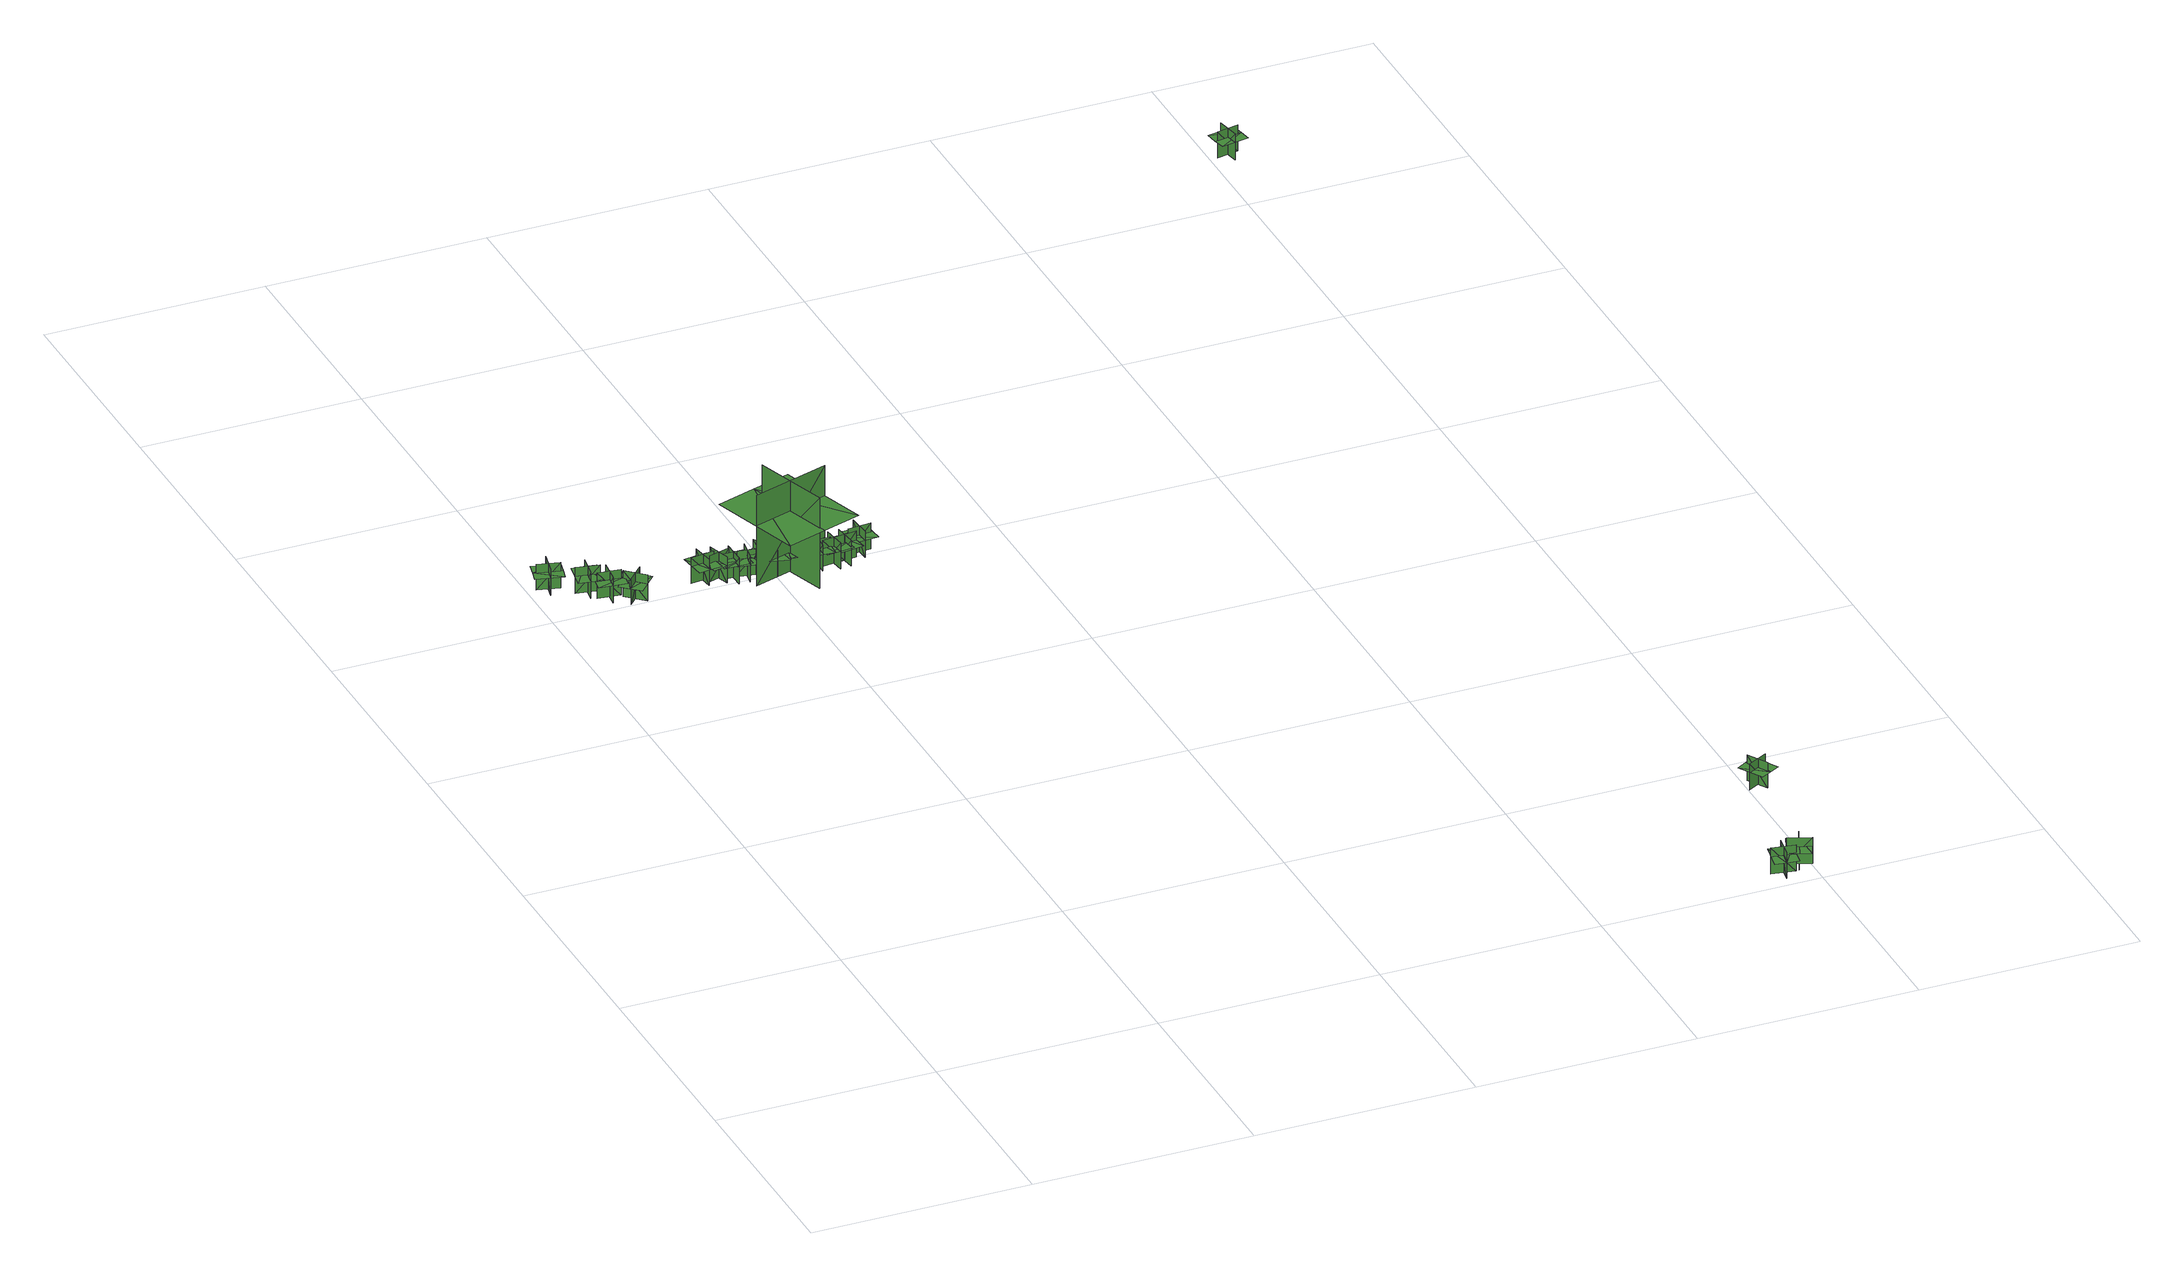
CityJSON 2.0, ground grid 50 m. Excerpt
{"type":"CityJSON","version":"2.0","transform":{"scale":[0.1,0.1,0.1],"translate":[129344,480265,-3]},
"CityObjects":{
"tree1":{"type":"SolitaryVegetationObject","geometry":[{"type":"MultiSurface","lod":"1","boundaries":[[[0,1,2]],[[0,2,3]],[[4,5,6]],[[4,6,7]],[[8,9,10]],[[8,10,11]],[[8,11,12]],[[8,12,13]]]}]},
"tree2":{"type":"SolitaryVegetationObject","geometry":[{"type":"MultiSurface","lod":"1","boundaries":[[[14,15,16]],[[14,16,17]],[[18,19,20]],[[18,20,21]],[[22,23,24]],[[22,24,25]],[[22,25,26]],[[22,26,27]]]}]},
"tree3":{"type":"SolitaryVegetationObject","geometry":[{"type":"MultiSurface","lod":"1","boundaries":[[[28,29,30]],[[28,30,31]],[[32,33,34]],[[32,34,35]],[[36,37,38]],[[36,38,39]],[[36,39,40]],[[36,40,41]]]}]},
"tree4":{"type":"SolitaryVegetationObject","geometry":[{"type":"MultiSurface","lod":"1","boundaries":[[[42,43,44]],[[42,44,45]],[[46,47,48]],[[46,48,49]],[[50,51,52]],[[50,52,53]],[[50,53,54]],[[50,54,55]]]}]},
"tree5":{"type":"SolitaryVegetationObject","geometry":[{"type":"MultiSurface","lod":"1","boundaries":[[[56,57,58]],[[56,58,59]],[[60,61,62]],[[60,62,63]],[[64,65,66]],[[64,66,67]],[[64,67,68]],[[64,68,69]]]}]},
"tree6":{"type":"SolitaryVegetationObject","geometry":[{"type":"MultiSurface","lod":"1","boundaries":[[[70,71,72]],[[70,72,73]],[[74,75,76]],[[74,76,77]],[[78,79,80]],[[78,80,81]],[[78,81,82]],[[78,82,83]]]}]},
"tree7":{"type":"SolitaryVegetationObject","geometry":[{"type":"MultiSurface","lod":"1","boundaries":[[[84,85,86]],[[84,86,87]],[[88,89,90]],[[88,90,91]],[[92,93,94]],[[92,94,95]],[[92,95,96]],[[92,96,97]]]}]},
"tree8":{"type":"SolitaryVegetationObject","geometry":[{"type":"MultiSurface","lod":"1","boundaries":[[[98,99,100]],[[98,100,101]],[[102,103,104]],[[102,104,105]],[[106,107,108]],[[106,108,109]],[[106,109,110]],[[106,110,111]]]}]},
"tree9":{"type":"SolitaryVegetationObject","geometry":[{"type":"MultiSurface","lod":"1","boundaries":[[[112,113,114]],[[112,114,115]],[[116,117,118]],[[116,118,119]],[[120,121,122]],[[120,122,123]],[[120,123,124]],[[120,124,125]]]}]},
"tree10":{"type":"SolitaryVegetationObject","geometry":[{"type":"MultiSurface","lod":"1","boundaries":[[[126,127,128]],[[126,128,129]],[[130,131,132]],[[130,132,133]],[[134,135,136]],[[134,136,137]],[[134,137,138]],[[134,138,139]]]}]},
"tree11":{"type":"SolitaryVegetationObject","geometry":[{"type":"MultiSurface","lod":"1","boundaries":[[[140,141,142]],[[140,142,143]],[[144,145,146]],[[144,146,147]],[[148,149,150]],[[148,150,151]],[[148,151,152]],[[148,152,153]]]}]},
"tree12":{"type":"SolitaryVegetationObject","geometry":[{"type":"MultiSurface","lod":"1","boundaries":[[[154,155,156]],[[154,156,157]],[[158,159,160]],[[158,160,161]],[[162,163,164]],[[162,164,165]],[[162,165,166]],[[162,166,167]]]}]},
"tree13":{"type":"SolitaryVegetationObject","geometry":[{"type":"MultiSurface","lod":"1","boundaries":[[[168,169,170]],[[168,170,171]],[[172,173,174]],[[172,174,175]],[[176,177,178]],[[176,178,179]],[[176,179,180]],[[176,180,181]]]}]},
"tree14":{"type":"SolitaryVegetationObject","geometry":[{"type":"MultiSurface","lod":"1","boundaries":[[[182,183,184]],[[182,184,185]],[[186,187,188]],[[186,188,189]],[[190,191,192]],[[190,192,193]],[[190,193,194]],[[190,194,195]]]}]},
"tree15":{"type":"SolitaryVegetationObject","geometry":[{"type":"MultiSurface","lod":"1","boundaries":[[[196,197,198]],[[196,198,199]],[[200,201,202]],[[200,202,203]],[[204,205,206]],[[204,206,207]],[[204,207,208]],[[204,208,209]]]}]},
"tree16":{"type":"SolitaryVegetationObject","geometry":[{"type":"MultiSurface","lod":"1","boundaries":[[[210,211,212]],[[210,212,213]],[[214,215,216]],[[214,216,217]],[[218,219,220]],[[218,220,221]],[[218,221,222]],[[218,222,223]]]}]},
"tree17":{"type":"SolitaryVegetationObject","geometry":[{"type":"MultiSurface","lod":"1","boundaries":[[[224,225,226]],[[224,226,227]],[[228,229,230]],[[228,230,231]],[[232,233,234]],[[232,234,235]],[[232,235,236]],[[232,236,237]]]}]},
"tree18":{"type":"SolitaryVegetationObject","geometry":[{"type":"MultiSurface","lod":"1","boundaries":[[[238,239,240]],[[238,240,241]],[[242,243,244]],[[242,244,245]],[[246,247,248]],[[246,248,249]],[[246,249,250]],[[246,250,251]]]}]},
"tree19":{"type":"SolitaryVegetationObject","geometry":[{"type":"MultiSurface","lod":"1","boundaries":[[[252,253,254]],[[252,254,255]],[[256,257,258]],[[256,258,259]],[[260,261,262]],[[260,262,263]],[[260,263,264]],[[260,264,265]]]}]},
"tree20":{"type":"SolitaryVegetationObject","geometry":[{"type":"MultiSurface","lod":"1","boundaries":[[[266,267,268]],[[266,268,269]],[[270,271,272]],[[270,272,273]],[[274,275,276]],[[274,276,277]],[[274,277,278]],[[274,278,279]]]}]}
},
"vertices":[
[38,2100,10],[38,2100,72],[50,2152,72],[50,2152,10],[19,2131,10],[19,2131,72],[69,2119,72],[69,2119,10],[12,2133,52],[5,2107,52],[68,2092,52],[74,2118,52],[80,2144,52],[18,2159,52],
[88,2087,10],[88,2087,72],[140,2077,72],[140,2077,10],[118,2107,10],[118,2107,72],[109,2056,72],[109,2056,10],[119,2115,52],[93,2119,52],[81,2056,52],[108,2051,52],[134,2047,52],[146,2110,52],
[152,2075,8],[152,2075,70],[146,2022,70],[146,2022,8],[174,2046,8],[174,2046,70],[123,2052,70],[123,2052,8],[182,2045,50],[185,2071,50],[122,2079,50],[118,2053,50],[115,2026,50],[178,2018,50],
[216,2005,6],[216,2005,68],[177,2042,68],[177,2042,6],[179,2005,6],[179,2005,68],[215,2043,68],[215,2043,6],[174,1999,48],[194,1981,48],[237,2028,48],[218,2046,48],[198,2064,48],[155,2017,48],
[374,2027,15],[374,2027,77],[321,2020,77],[321,2020,15],[352,1999,15],[352,1999,77],[345,2050,77],[345,2050,15],[353,1991,57],[379,1994,57],[371,2058,57],[345,2055,57],[318,2051,57],[326,1988,57],
[392,1997,13],[392,1997,75],[376,2048,75],[376,2048,13],[360,2015,13],[360,2015,75],[410,2030,75],[410,2030,13],[353,2013,54],[360,1987,54],[422,2005,54],[414,2031,54],[406,2057,54],[345,2038,54],
[416,2047,7],[416,2047,69],[417,1993,69],[417,1993,7],[441,2021,7],[441,2021,69],[390,2021,69],[390,2021,7],[449,2021,49],[449,2048,49],[385,2047,49],[385,2021,49],[385,1994,49],[449,1994,49],
[420,2021,7],[420,2021,69],[473,2012,69],[473,2012,7],[450,2042,7],[450,2042,69],[441,1991,69],[441,1991,7],[451,2049,49],[425,2054,49],[414,1991,49],[441,1986,49],[467,1982,49],[478,2045,49],
[494,1991,15],[494,1991,77],[469,2038,77],[469,2038,15],[460,2002,15],[460,2002,77],[505,2026,77],[505,2026,15],[453,1998,57],[465,1975,57],[522,2005,57],[509,2028,57],[497,2052,57],[440,2022,57],
[479,2009,14],[479,2009,76],[530,1995,76],[530,1995,14],[510,2026,14],[510,2026,76],[497,1977,76],[497,1977,14],[512,2034,55],[487,2041,55],[470,1979,55],[495,1972,55],[521,1965,55],[538,2027,55],
[446,1967,9],[446,1967,226],[624,2024,226],[624,2024,9],[506,2078,9],[506,2078,226],[561,1906,226],[561,1906,9],[498,2105,155],[408,2076,155],[476,1862,155],[566,1891,155],[655,1919,155],[587,2133,155],
[563,2019,12],[563,2019,74],[557,1966,74],[557,1966,12],[585,1990,12],[585,1990,74],[534,1997,74],[534,1997,12],[593,1989,54],[596,2016,54],[533,2024,54],[529,1997,54],[526,1971,54],[589,1963,54],
[568,1990,13],[568,1990,75],[621,1988,75],[621,1988,13],[595,2015,13],[595,2015,75],[593,1963,75],[593,1963,13],[595,2022,55],[568,2023,55],[566,1959,55],[593,1958,55],[619,1957,55],[622,2021,55],
[624,2010,12],[624,2010,74],[631,1957,74],[631,1957,12],[652,1987,12],[652,1987,74],[601,1981,74],[601,1981,12],[660,1988,54],[657,2015,54],[593,2007,54],[597,1980,54],[600,1954,54],[663,1961,54],
[629,1987,9],[629,1987,71],[682,1994,71],[682,1994,9],[651,2015,9],[651,2015,71],[658,1964,71],[658,1964,9],[650,2023,51],[624,2020,51],[632,1956,51],[658,1959,51],[685,1963,51],[677,2026,51],
[699,1988,7],[699,1988,69],[695,2041,69],[695,2041,7],[672,2012,7],[672,2012,69],[724,2015,69],[724,2015,7],[664,2012,49],[666,1985,49],[730,1989,49],[728,2016,49],[727,2042,49],[663,2038,49],
[1956,38,12],[1956,38,74],[1903,48,74],[1903,48,12],[1926,18,12],[1926,18,74],[1935,69,74],[1935,69,12],[1924,10,54],[1951,6,54],[1962,69,54],[1936,73,54],[1909,78,54],[1898,15,54],
[1948,68,15],[1948,68,77],[1998,48,77],[1998,48,15],[1981,82,15],[1981,82,77],[1962,34,77],[1962,34,15],[1984,89,57],[1959,99,57],[1936,40,57],[1961,30,57],[1985,20,57],[2009,79,57],
[2045,403,14],[2045,403,76],[1998,377,76],[1998,377,14],[2035,369,14],[2035,369,76],[2009,414,76],[2009,414,14],[2039,362,56],[2062,375,56],[2030,431,56],[2007,418,56],[1984,404,56],[2015,349,56],
[2036,3222,11],[2036,3222,73],[2046,3169,73],[2046,3169,11],[2065,3201,11],[2065,3201,73],[2015,3191,73],[2015,3191,11],[2073,3202,53],[2068,3229,53],[2005,3217,53],[2010,3190,53],[2015,3164,53],[2078,3176,53]
]}
